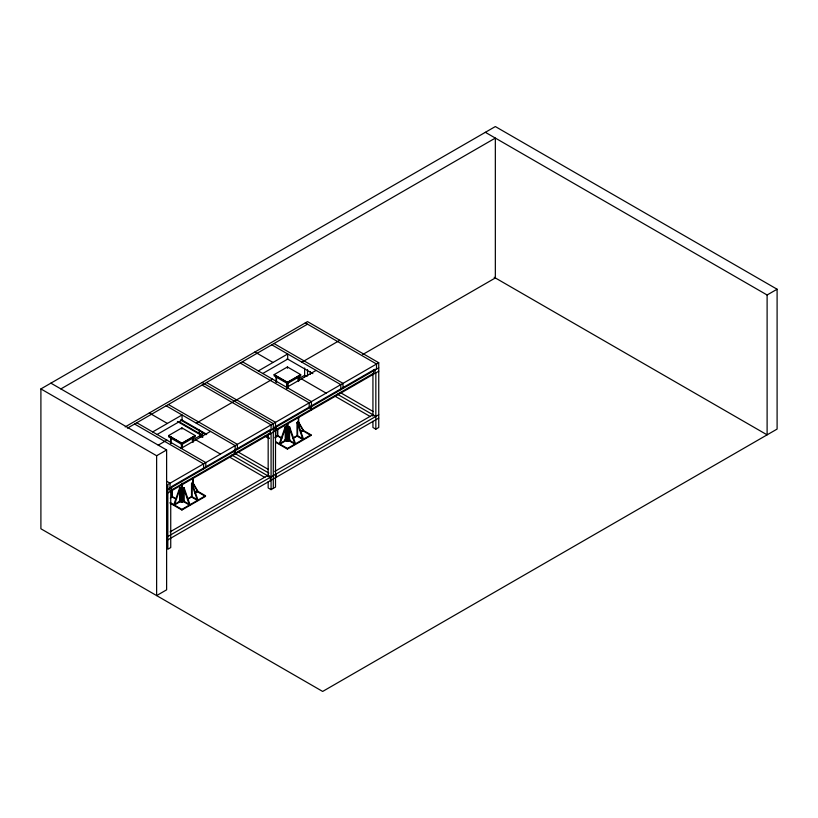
<?xml version="1.0" encoding="UTF-8"?>
<svg xmlns="http://www.w3.org/2000/svg" width="818" height="818" viewBox="0 0 818 818"><rect width="100%" height="100%" fill="white"/><g stroke="black" fill="none" stroke-linecap="round" stroke-linejoin="round"><path stroke-width="1.23" d="M170.737 491.281L170.737 547.569L167.833 549.246L167.833 484.501L378.744 362.732L378.744 427.487L375.84 429.164L372.936 427.487L372.936 421.229M235.155 454.092L235.155 445.626L166.166 405.789M179.735 487.692L173.835 504.716L179.735 501.311L179.735 487.692L180.287 488.009L180.287 501.628L174.387 505.033L180.287 488.009M285.237 426.781L279.347 443.796L285.237 440.391L285.237 426.781L285.799 427.098L285.799 440.718L279.899 444.113L285.799 427.098M193.396 436.822L181.903 443.458L170.41 436.822M298.907 375.902L287.415 382.538L275.922 375.902M40.9 388.918L495.34 126.555L777.1 289.224L777.1 429.082L322.66 691.445L40.9 528.776L40.9 388.918L156.627 455.738L166.616 449.972L166.616 589.829L156.627 595.596L156.627 455.738M60.88 388.918L495.34 138.078L495.34 277.946L362.681 354.531M125.185 426.894L307.527 321.617L378.744 362.732M127.414 428.162L307.527 324.173M152.69 431.924L182.056 414.971L182.056 420.074L157.036 434.522M258.314 370.943L287.68 353.989L287.68 359.092L262.67 373.54M168.631 435.544L181.903 427.886L195.175 435.544L195.175 436.822L181.903 444.481L168.631 436.822L168.631 435.544L181.903 443.203L195.175 435.544M274.142 374.624L287.415 366.965L300.676 374.624L300.676 375.902L287.415 383.56L274.142 375.902L274.142 374.624L287.415 382.292L300.676 374.624M158.232 445.145L166.913 440.135M196.279 423.182L272.537 379.153M301.903 362.2L339.859 340.278M192.148 440.258L199.868 435.8L202.762 437.477M298.018 379.133L304.633 375.309L306.566 376.433M181.126 448.346L210.492 431.393M286.75 387.364L316.116 370.401M167.833 489.604L378.744 367.844M270.237 432.967L171.483 489.982L171.483 486.628L270.237 429.614L270.39 433.744M167.833 492.957L378.744 371.188M183.518 488.009L189.418 505.033L183.518 501.628L183.518 488.009L184.07 487.692L189.97 504.716L184.07 501.311L184.07 487.692M191.524 483.387L197.424 500.411L191.524 497.007L191.524 483.387L192.077 483.07L197.976 500.095L192.077 496.69L187.803 499.164M289.03 427.098L294.93 444.113L289.03 440.718L289.03 427.098L289.582 426.781L295.482 443.796L289.582 440.391L289.582 426.781M297.036 422.477L302.936 439.501L297.036 436.096L297.036 422.477L297.588 422.16L303.488 439.174L297.588 435.779L297.588 422.16M275.277 436.904L277.241 435.779L281.515 438.243M170.318 498.142L172.281 497.007L172.281 489.583M274.848 437.794L277.793 436.096L277.793 428.663M195.451 492.231L197.424 491.097L192.7 482.927M300.963 431.311L302.936 430.186L298.212 422.006M195.021 493.121L197.976 491.413L192.67 482.221M300.533 432.201L303.488 430.503L298.181 421.311M179.602 500.81L181.821 502.078L184.203 500.81M187.434 498.949L191.739 496.465M285.114 439.9L287.415 441.178L289.715 439.9M292.946 438.029L297.251 435.544M179.234 501.025L181.903 502.395L184.571 501.025M284.746 440.104L287.415 441.475L290.083 440.104M293.314 438.243L297.619 435.759M170.113 502.569L181.903 509.369L205.492 495.759L205.492 496.393L181.903 510.013L170.113 503.203M275.625 441.648L287.415 448.458L311.004 434.839L311.004 435.483L287.415 449.092L275.625 442.282M170.042 531.894L268.171 475.238L271.075 476.914M274.807 471.403L372.936 414.746M167.833 536.516L378.744 414.746M167.833 539.87L378.744 418.1M268.171 481.71L268.171 487.968L271.075 489.645L275.502 487.088L275.502 430.8M485.35 132.311L767.11 294.991L777.1 289.224M181.985 502.078L182.046 483.244M494.195 277.282L767.11 434.849L767.11 294.991M305.319 322.895L376.525 364.01L376.525 369.123M273.999 343.529L342.998 383.366L342.998 388.478M271.791 344.807L340.789 384.644L340.789 389.757M287.118 358.775L312.844 373.621M340.176 392.487L373.233 411.566M337.282 394.164L375.84 416.423M335.073 396.239L370.329 416.597M254.889 352.006L272.997 362.466M301.433 378.877L326.106 393.121M242.425 361.76L311.423 401.597L311.423 410.063M240.206 363.039L309.204 402.875L309.204 407.988M302.425 429.89L311.004 434.839M302.425 430.524L311.004 435.483M206.504 382.497L275.502 422.333L275.502 427.446M202.077 382.497L273.294 423.612L273.294 488.366M202.077 385.053L271.075 424.89L271.075 430.002M277.578 435.544L281.883 438.029M265.973 436.076L269.183 437.937M264.899 436.096L269.183 438.571M168.375 404.511L237.373 444.348L237.373 449.46M237.629 451.7L268.478 469.501M181.177 419.573L206.688 434.297M180.717 420.033L206.095 434.685M234.725 453.366L268.887 473.09M178.968 421.648L203.212 435.646M177.404 421.474L202.782 436.127M231.821 455.043L270.39 477.313L270.39 480.657M229.623 457.129L264.879 477.477M149.265 412.988L167.373 423.448M195.809 439.869L220.471 454.102M136.8 422.753L205.788 462.579L205.788 467.691M134.581 424.031L203.58 463.857L203.58 468.97M50.89 383.151L166.616 449.972M196.913 490.8L205.492 495.759M196.913 491.444L205.492 496.393M166.739 481.301L170.052 483.223L170.052 488.326M172.066 496.465L176.371 498.949M171.698 496.669L176.003 499.164M375.84 372.865L375.84 429.164M375.084 369.082L375.084 372.435M372.936 373.693L372.936 416.229M310.666 406.27L310.666 409.624M310.431 371.781L310.431 374.286M307.527 369.705L307.527 375.963M304.633 368.028L304.633 376.791M298.693 376.198L298.693 381.219M298.693 416.331L298.693 427.016M298.325 377.078L298.325 381.004M298.325 417.2L298.325 426.147M287.926 382.415L287.926 387.435M287.926 423.796L287.926 441.352M287.558 382.2L287.558 387.221M287.558 423.581L287.558 441.137M287.415 366.965L287.415 368.243M287.271 382.2L287.271 388.478M287.271 423.581L287.271 441.137M287.415 448.458L287.415 449.092M286.903 382.415L286.903 388.683M286.903 423.796L286.903 441.352M277.241 429.583L277.241 435.779M276.504 377.078L276.504 382.262M276.187 427.047L276.187 430.401M276.187 473.959L276.187 477.313M276.136 376.198L276.136 382.466M271.075 433.356L271.075 489.645M268.171 434.174L268.171 476.71M234.408 450.299L234.408 453.653M202.138 431.669L202.138 435.023M199.868 433.52L199.868 437.272M199.234 429.992L199.234 433.346M193.181 437.119L193.181 442.129M193.181 477.906L193.181 487.272M192.813 436.74L192.813 441.924M192.813 478.121L192.813 487.058M192.077 483.07L192.077 496.69M182.414 443.336L182.414 448.346M182.414 483.458L182.414 502.272M182.046 444.379L182.046 448.131M181.903 427.886L181.903 429.164M181.903 443.203L181.903 444.481M181.903 509.369L181.903 510.013M181.76 444.379L181.76 448.131M181.76 484.501L181.76 502.058M181.392 443.336L181.392 448.346M181.392 484.716L181.392 502.272M171.729 490.503L171.729 496.69M170.993 436.74L170.993 443.172M170.625 437.119L170.625 443.387M169.98 487.497L169.98 490.841M373.591 369.951L274.838 426.955L274.838 430.309L373.591 373.294L373.591 369.951"/></g></svg>
